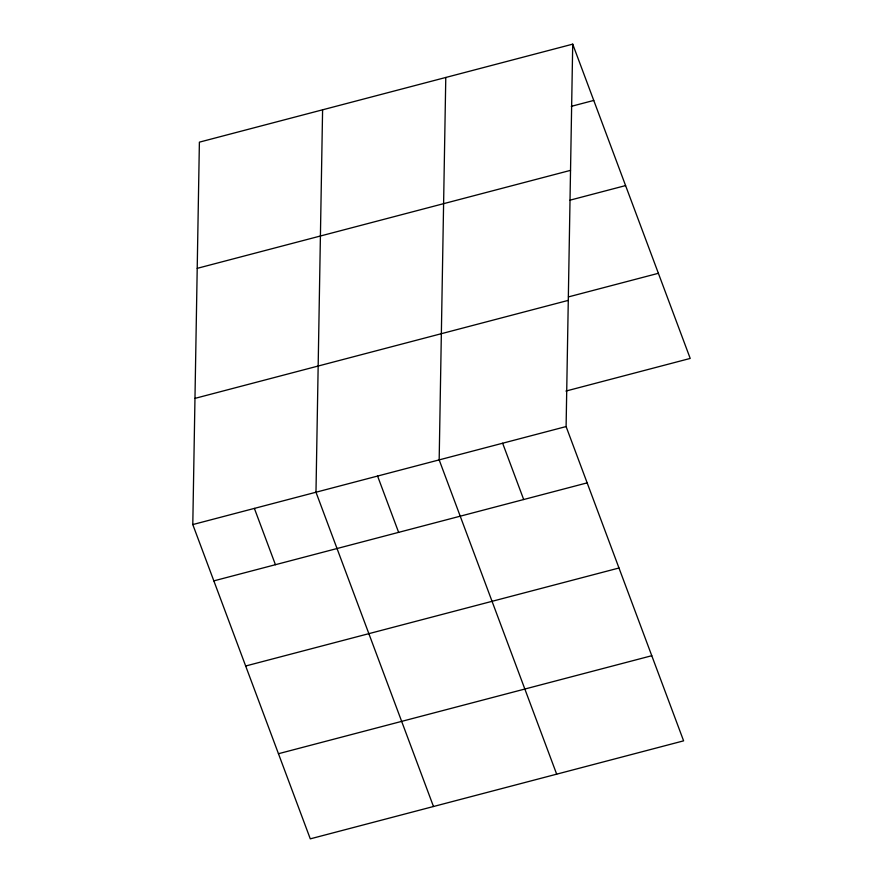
<?xml version="1.0" encoding="UTF-8"?>
<svg xmlns="http://www.w3.org/2000/svg" width="883" height="883" viewBox="0 0 883 883"><rect width="100%" height="100%" fill="white"/><g stroke="black" fill="none" stroke-linecap="round" stroke-linejoin="round"><path stroke-width="1.32" d="M572.714 44.15L566.102 426.566L683.608 740.848L310.286 838.85L192.792 524.568L199.392 142.152L572.714 44.15L690.208 358.432L565.926 391.059M322.593 109.812L315.982 492.228L433.487 806.51M445.783 77.472L439.171 459.888L556.676 774.17M571.279 106.346L593.751 100.441M197.218 268.344L570.528 170.353M570.054 200.154L625.583 185.585M568.475 296.898L658.387 273.3M194.966 398.376L568.277 300.375M192.792 524.568L566.102 426.566M213.841 580.871L587.151 482.869M245.662 666.003L618.983 568.001M278.465 753.718L651.775 655.716M502.637 443.233L523.685 499.524M377.582 476.058L398.63 532.361M254.381 508.398L275.43 564.701"/></g></svg>
